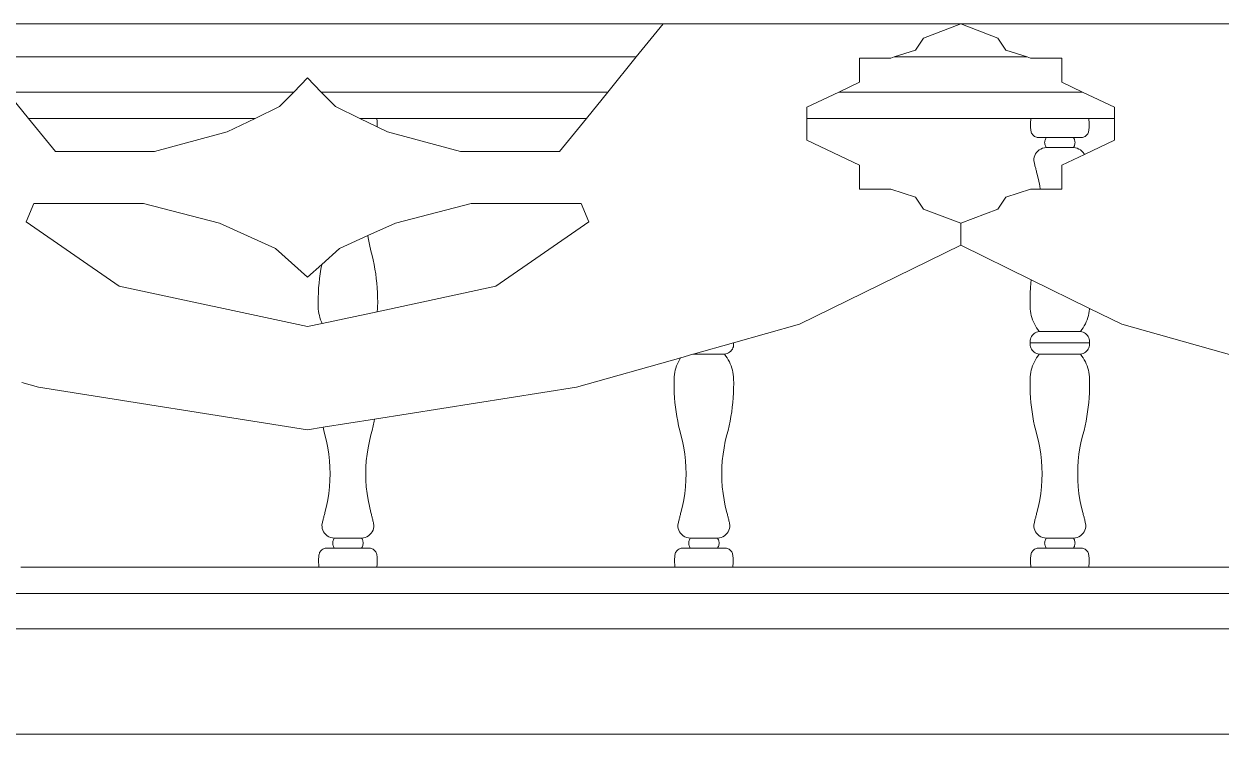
# Model space of a CAD drawing. Header units: inches. Extents: x 16.2 to 49.2, y 7.1 to 20.7.
# Drawn here: x 29.166 to 29.5549, y 17.89 to 18.1206 of the extents above; entities that cross this region are included whole.
import ezdxf

# ---------------------------------------------------------------- set-up
doc = ezdxf.new("R2010")
doc.units = ezdxf.units.IN
doc.header["$MEASUREMENT"] = 0
doc.layers.add('0inne_gulv', color=252, linetype='Continuous', lineweight=13)

# ---------------------------------------------------------------- blocks, each defined once
blk = doc.blocks.new('DEREK SMALL HOUSE fr')
for p, q in [((-4.57394, -0.07881), (-4.34284, -0.07881)), ((-4.57394, -0.07881), (-4.34284, -0.07881)), ((-4.35156, -0.08953), (-4.34284, -0.07881)), ((-4.34284, -0.07881), (-4.24617, -0.07881)), ((-4.25824, -0.08341), (-4.24617, -0.07881)), ((-4.24617, -0.07881), (-4.1495, -0.07881)), ((-4.23411, -0.08341), (-4.24617, -0.07881)), ((-4.2608, -0.08735), (-4.25824, -0.08341)), ((-4.23154, -0.08735), (-4.23411, -0.08341)), ((-4.26775, -0.08953), (-4.2608, -0.08735)), ((-4.2246, -0.08953), (-4.23154, -0.08735)), ((-4.56522, -0.08953), (-4.35156, -0.08953)), ((-4.36083, -0.10093), (-4.35156, -0.08953)), ((-4.27902, -0.08993), (-4.26882, -0.08987)), ((-4.27902, -0.09771), (-4.27902, -0.08993)), ((-4.26882, -0.08987), (-4.26775, -0.08953)), ((-4.26775, -0.08953), (-4.2246, -0.08953)), ((-4.22352, -0.08987), (-4.2246, -0.08953)), ((-4.21332, -0.08993), (-4.22352, -0.08987)), ((-4.21332, -0.09771), (-4.21332, -0.08993)), ((-4.46287, -0.10093), (-4.45839, -0.09632)), ((-4.45839, -0.09632), (-4.45391, -0.10093)), ((-4.55595, -0.10093), (-4.46287, -0.10093)), ((-4.549, -0.10948), (-4.55595, -0.10093)), ((-4.46744, -0.10564), (-4.46287, -0.10093)), ((-4.45391, -0.10093), (-4.36083, -0.10093)), ((-4.45391, -0.10093), (-4.44933, -0.10564)), ((-4.36778, -0.10948), (-4.36083, -0.10093)), ((-4.29615, -0.10586), (-4.28579, -0.10093)), ((-4.28579, -0.10093), (-4.27902, -0.09771)), ((-4.28579, -0.10093), (-4.20656, -0.10093)), ((-4.20656, -0.10093), (-4.21332, -0.09771)), ((-4.19619, -0.10586), (-4.20656, -0.10093)), ((-4.47542, -0.10948), (-4.46744, -0.10564)), ((-4.44933, -0.10564), (-4.44136, -0.10948)), ((-4.29615, -0.10948), (-4.29615, -0.10586)), ((-4.19619, -0.10948), (-4.19619, -0.10586)), ((-4.549, -0.10948), (-4.47542, -0.10948)), ((-4.54022, -0.12028), (-4.549, -0.10948)), ((-4.48444, -0.11383), (-4.47542, -0.10948)), ((-4.44136, -0.10948), (-4.43573, -0.1122)), ((-4.4359, -0.10948), (-4.44136, -0.10948)), ((-4.43585, -0.10983), (-4.4359, -0.10948)), ((-4.4359, -0.10948), (-4.36778, -0.10948)), ((-4.4358, -0.11018), (-4.43585, -0.10983)), ((-4.43576, -0.11054), (-4.4358, -0.11018)), ((-4.43574, -0.11089), (-4.43576, -0.11054)), ((-4.43572, -0.11125), (-4.43574, -0.11089)), ((-4.43573, -0.1122), (-4.43572, -0.11195)), ((-4.43573, -0.1122), (-4.43234, -0.11383)), ((-4.43571, -0.1116), (-4.43572, -0.11125)), ((-4.43572, -0.11195), (-4.43571, -0.1116)), ((-4.37656, -0.12028), (-4.36778, -0.10948)), ((-4.29615, -0.1165), (-4.29615, -0.10948)), ((-4.29615, -0.10948), (-4.22329, -0.10948)), ((-4.22348, -0.11125), (-4.22346, -0.11089)), ((-4.22348, -0.1116), (-4.22348, -0.11125)), ((-4.22348, -0.11195), (-4.22348, -0.1116)), ((-4.22346, -0.11231), (-4.22348, -0.11195)), ((-4.22346, -0.11089), (-4.22343, -0.11054)), ((-4.22343, -0.11266), (-4.22346, -0.11231)), ((-4.22343, -0.11054), (-4.2234, -0.11018)), ((-4.2234, -0.11302), (-4.22343, -0.11266)), ((-4.2234, -0.11018), (-4.22335, -0.10983)), ((-4.22335, -0.10983), (-4.22329, -0.10948)), ((-4.2046, -0.10948), (-4.22329, -0.10948)), ((-4.20454, -0.10983), (-4.2046, -0.10948)), ((-4.2046, -0.10948), (-4.19619, -0.10948)), ((-4.20449, -0.11018), (-4.20454, -0.10983)), ((-4.20445, -0.11054), (-4.20449, -0.11018)), ((-4.20449, -0.11302), (-4.20445, -0.11266)), ((-4.20443, -0.11089), (-4.20445, -0.11054)), ((-4.20445, -0.11266), (-4.20443, -0.11231)), ((-4.20441, -0.11125), (-4.20443, -0.11089)), ((-4.20443, -0.11231), (-4.20441, -0.11195)), ((-4.20441, -0.1116), (-4.20441, -0.11125)), ((-4.20441, -0.11195), (-4.20441, -0.1116)), ((-4.19619, -0.1165), (-4.19619, -0.10948)), ((-4.50807, -0.12028), (-4.48444, -0.11383)), ((-4.43234, -0.11383), (-4.40871, -0.12028)), ((-4.27902, -0.12464), (-4.29615, -0.1165)), ((-4.22335, -0.11337), (-4.2234, -0.11302)), ((-4.22329, -0.11372), (-4.22335, -0.11337)), ((-4.22323, -0.11399), (-4.22329, -0.11372)), ((-4.22312, -0.11426), (-4.22323, -0.11399)), ((-4.22299, -0.11451), (-4.22312, -0.11426)), ((-4.22282, -0.11475), (-4.22299, -0.11451)), ((-4.22262, -0.11497), (-4.22282, -0.11475)), ((-4.22239, -0.11516), (-4.22262, -0.11497)), ((-4.22214, -0.11533), (-4.22239, -0.11516)), ((-4.22187, -0.11547), (-4.22214, -0.11533)), ((-4.22158, -0.11559), (-4.22187, -0.11547)), ((-4.22128, -0.11567), (-4.22158, -0.11559)), ((-4.22097, -0.11572), (-4.22128, -0.11567)), ((-4.22066, -0.11573), (-4.22097, -0.11572)), ((-4.21837, -0.11573), (-4.22066, -0.11573)), ((-4.21882, -0.11677), (-4.21875, -0.1165)), ((-4.21875, -0.1165), (-4.21865, -0.11623)), ((-4.21865, -0.11623), (-4.21852, -0.11598)), ((-4.21852, -0.11598), (-4.21837, -0.11573)), ((-4.21837, -0.11573), (-4.20952, -0.11573)), ((-4.20937, -0.11598), (-4.20952, -0.11573)), ((-4.20952, -0.11573), (-4.20723, -0.11573)), ((-4.20924, -0.11623), (-4.20937, -0.11598)), ((-4.20914, -0.1165), (-4.20924, -0.11623)), ((-4.20907, -0.11677), (-4.20914, -0.1165)), ((-4.20723, -0.11573), (-4.20692, -0.11572)), ((-4.20692, -0.11572), (-4.20661, -0.11567)), ((-4.20661, -0.11567), (-4.20631, -0.11559)), ((-4.20631, -0.11559), (-4.20602, -0.11547)), ((-4.20602, -0.11547), (-4.20575, -0.11533)), ((-4.20597, -0.12115), (-4.19619, -0.1165)), ((-4.20575, -0.11533), (-4.2055, -0.11516)), ((-4.2055, -0.11516), (-4.20527, -0.11497)), ((-4.20527, -0.11497), (-4.20507, -0.11475)), ((-4.20507, -0.11475), (-4.2049, -0.11451)), ((-4.2049, -0.11451), (-4.20477, -0.11426)), ((-4.20477, -0.11426), (-4.20466, -0.11399)), ((-4.20466, -0.11399), (-4.2046, -0.11372)), ((-4.2046, -0.11372), (-4.20454, -0.11337)), ((-4.20454, -0.11337), (-4.20449, -0.11302)), ((-4.54022, -0.12028), (-4.50807, -0.12028)), ((-4.40871, -0.12028), (-4.37656, -0.12028)), ((-4.22184, -0.12099), (-4.22151, -0.12052)), ((-4.22151, -0.12052), (-4.22111, -0.1201)), ((-4.22111, -0.1201), (-4.22064, -0.11973)), ((-4.22064, -0.11973), (-4.22013, -0.11942)), ((-4.22013, -0.11942), (-4.21957, -0.11918)), ((-4.21957, -0.11918), (-4.21898, -0.11901)), ((-4.21898, -0.11901), (-4.21837, -0.11891)), ((-4.21888, -0.11732), (-4.21886, -0.11705)), ((-4.21886, -0.1176), (-4.21888, -0.11732)), ((-4.21886, -0.11705), (-4.21882, -0.11677)), ((-4.21882, -0.11788), (-4.21886, -0.1176)), ((-4.21875, -0.11815), (-4.21882, -0.11788)), ((-4.21865, -0.11841), (-4.21875, -0.11815)), ((-4.21852, -0.11867), (-4.21865, -0.11841)), ((-4.21837, -0.11891), (-4.21852, -0.11867)), ((-4.21837, -0.11891), (-4.20952, -0.11891)), ((-4.20952, -0.11891), (-4.20937, -0.11867)), ((-4.20891, -0.11901), (-4.20952, -0.11891)), ((-4.20937, -0.11867), (-4.20924, -0.11841)), ((-4.20924, -0.11841), (-4.20914, -0.11815)), ((-4.20914, -0.11815), (-4.20907, -0.11788)), ((-4.20903, -0.11705), (-4.20907, -0.11677)), ((-4.20907, -0.11788), (-4.20903, -0.1176)), ((-4.20901, -0.11732), (-4.20903, -0.11705)), ((-4.20903, -0.1176), (-4.20901, -0.11732)), ((-4.20832, -0.11918), (-4.20891, -0.11901)), ((-4.20776, -0.11942), (-4.20832, -0.11918)), ((-4.20725, -0.11973), (-4.20776, -0.11942)), ((-4.20678, -0.1201), (-4.20725, -0.11973)), ((-4.20638, -0.12052), (-4.20678, -0.1201)), ((-4.20605, -0.12099), (-4.20638, -0.12052)), ((-4.22237, -0.12313), (-4.22236, -0.12257)), ((-4.22229, -0.12368), (-4.22237, -0.12313)), ((-4.22236, -0.12257), (-4.22227, -0.12202)), ((-4.22222, -0.12398), (-4.22229, -0.12368)), ((-4.22227, -0.12202), (-4.22209, -0.12149)), ((-4.22215, -0.12427), (-4.22222, -0.12398)), ((-4.22209, -0.12457), (-4.22215, -0.12427)), ((-4.22209, -0.12149), (-4.22184, -0.12099)), ((-4.21332, -0.12464), (-4.20597, -0.12115)), ((-4.20597, -0.12115), (-4.20605, -0.12099)), ((-4.27902, -0.12464), (-4.27902, -0.13243)), ((-4.22202, -0.12486), (-4.22209, -0.12457)), ((-4.22194, -0.12516), (-4.22202, -0.12486)), ((-4.22187, -0.12546), (-4.22194, -0.12516)), ((-4.2218, -0.12575), (-4.22187, -0.12546)), ((-4.22172, -0.12605), (-4.2218, -0.12575)), ((-4.22165, -0.12634), (-4.22172, -0.12605)), ((-4.22157, -0.12664), (-4.22165, -0.12634)), ((-4.22149, -0.12693), (-4.22157, -0.12664)), ((-4.22142, -0.12723), (-4.22149, -0.12693)), ((-4.2209, -0.1293), (-4.22142, -0.12723)), ((-4.21332, -0.12464), (-4.21332, -0.13243)), ((-4.22048, -0.13139), (-4.2209, -0.1293)), ((-4.22032, -0.13247), (-4.22048, -0.13139)), ((-4.27902, -0.13243), (-4.26882, -0.13249)), ((-4.26882, -0.13249), (-4.2608, -0.13501)), ((-4.2608, -0.13501), (-4.25824, -0.13895)), ((-4.23154, -0.13501), (-4.23411, -0.13895)), ((-4.22352, -0.13249), (-4.23154, -0.13501)), ((-4.22032, -0.13247), (-4.22352, -0.13249)), ((-4.21332, -0.13243), (-4.22032, -0.13247)), ((-4.54731, -0.13712), (-4.5498, -0.14303)), ((-4.54731, -0.13712), (-4.51162, -0.13712)), ((-4.51162, -0.13712), (-4.48696, -0.14351)), ((-4.40516, -0.13712), (-4.42982, -0.14351)), ((-4.40516, -0.13712), (-4.36947, -0.13712)), ((-4.36947, -0.13712), (-4.36698, -0.14303)), ((-4.25824, -0.13895), (-4.24617, -0.14354)), ((-4.23411, -0.13895), (-4.24617, -0.14354)), ((-4.5498, -0.14303), (-4.5196, -0.164)), ((-4.48696, -0.14351), (-4.46877, -0.15169)), ((-4.42982, -0.14351), (-4.43883, -0.14756)), ((-4.36698, -0.14303), (-4.39718, -0.164)), ((-4.24617, -0.1507), (-4.24617, -0.14354)), ((-4.43883, -0.14756), (-4.44801, -0.15169)), ((-4.43871, -0.1483), (-4.43883, -0.14756)), ((-4.43829, -0.15039), (-4.43871, -0.1483)), ((-4.43778, -0.15246), (-4.43829, -0.15039)), ((-4.29851, -0.1763), (-4.24617, -0.1507)), ((-4.24617, -0.1507), (-4.22322, -0.16192)), ((-4.46877, -0.15169), (-4.45839, -0.16108)), ((-4.44801, -0.15169), (-4.45375, -0.15689)), ((-4.4374, -0.15395), (-4.43778, -0.15246)), ((-4.43705, -0.15545), (-4.4374, -0.15395)), ((-4.43674, -0.15696), (-4.43705, -0.15545)), ((-4.45376, -0.15696), (-4.45839, -0.16108)), ((-4.45428, -0.15998), (-4.45404, -0.15847)), ((-4.45404, -0.15847), (-4.45376, -0.15696)), ((-4.45376, -0.15696), (-4.45375, -0.15689)), ((-4.43647, -0.15847), (-4.43674, -0.15696)), ((-4.43623, -0.15998), (-4.43647, -0.15847)), ((-4.45477, -0.16455), (-4.45464, -0.16302)), ((-4.45464, -0.16302), (-4.45448, -0.1615)), ((-4.45448, -0.1615), (-4.45428, -0.15998)), ((-4.43603, -0.1615), (-4.43623, -0.15998)), ((-4.43586, -0.16302), (-4.43603, -0.1615)), ((-4.43573, -0.16455), (-4.43586, -0.16302)), ((-4.22346, -0.16455), (-4.22334, -0.16302)), ((-4.22334, -0.16302), (-4.22322, -0.16192)), ((-4.22322, -0.16192), (-4.20431, -0.17117)), ((-4.5196, -0.164), (-4.45839, -0.17711)), ((-4.45492, -0.16761), (-4.45486, -0.16608)), ((-4.45486, -0.16608), (-4.45477, -0.16455)), ((-4.39718, -0.164), (-4.43573, -0.17226)), ((-4.43564, -0.16608), (-4.43573, -0.16455)), ((-4.43559, -0.16761), (-4.43564, -0.16608)), ((-4.22361, -0.16761), (-4.22356, -0.16608)), ((-4.22356, -0.16608), (-4.22346, -0.16455)), ((-4.45493, -0.16914), (-4.45492, -0.16761)), ((-4.45491, -0.17067), (-4.45493, -0.16914)), ((-4.45488, -0.17138), (-4.45491, -0.17067)), ((-4.43563, -0.17138), (-4.43559, -0.17067)), ((-4.43557, -0.16914), (-4.43559, -0.16761)), ((-4.43559, -0.17067), (-4.43557, -0.16914)), ((-4.22363, -0.16914), (-4.22361, -0.16761)), ((-4.22361, -0.17067), (-4.22363, -0.16914)), ((-4.22357, -0.17138), (-4.22361, -0.17067)), ((-4.4548, -0.17209), (-4.45488, -0.17138)), ((-4.45469, -0.17279), (-4.4548, -0.17209)), ((-4.45453, -0.17349), (-4.45469, -0.17279)), ((-4.45434, -0.17418), (-4.45453, -0.17349)), ((-4.45411, -0.17486), (-4.45434, -0.17418)), ((-4.45384, -0.17553), (-4.45411, -0.17486)), ((-4.43573, -0.17226), (-4.45358, -0.17608)), ((-4.43573, -0.17226), (-4.4357, -0.17209)), ((-4.4357, -0.17209), (-4.43563, -0.17138)), ((-4.22349, -0.17209), (-4.22357, -0.17138)), ((-4.22338, -0.17279), (-4.22349, -0.17209)), ((-4.22322, -0.17349), (-4.22338, -0.17279)), ((-4.22303, -0.17418), (-4.22322, -0.17349)), ((-4.2228, -0.17486), (-4.22303, -0.17418)), ((-4.22253, -0.17553), (-4.2228, -0.17486)), ((-4.20536, -0.17553), (-4.20509, -0.17486)), ((-4.20509, -0.17486), (-4.20486, -0.17418)), ((-4.20486, -0.17418), (-4.20467, -0.17349)), ((-4.20467, -0.17349), (-4.20451, -0.17279)), ((-4.20451, -0.17279), (-4.2044, -0.17209)), ((-4.2044, -0.17209), (-4.20432, -0.17138)), ((-4.20432, -0.17138), (-4.20431, -0.17117)), ((-4.19383, -0.1763), (-4.20431, -0.17117)), ((-4.45358, -0.17608), (-4.45839, -0.17711)), ((-4.45358, -0.17608), (-4.45384, -0.17553)), ((-4.29851, -0.1763), (-4.31997, -0.18236)), ((-4.22223, -0.17618), (-4.22253, -0.17553)), ((-4.22189, -0.17683), (-4.22223, -0.17618)), ((-4.22151, -0.17745), (-4.22189, -0.17683)), ((-4.22154, -0.17892), (-4.22111, -0.17876)), ((-4.2211, -0.17806), (-4.22151, -0.17745)), ((-4.22111, -0.17876), (-4.22066, -0.17865)), ((-4.22066, -0.17865), (-4.2211, -0.17806)), ((-4.22066, -0.17865), (-4.20723, -0.17865)), ((-4.20723, -0.17865), (-4.20679, -0.17806)), ((-4.20678, -0.17876), (-4.20723, -0.17865)), ((-4.20679, -0.17806), (-4.20638, -0.17745)), ((-4.20635, -0.17892), (-4.20678, -0.17876)), ((-4.20638, -0.17745), (-4.206, -0.17683)), ((-4.206, -0.17683), (-4.20566, -0.17618)), ((-4.20566, -0.17618), (-4.20536, -0.17553)), ((-4.19383, -0.1763), (-4.12138, -0.19675)), ((-4.32, -0.18236), (-4.33304, -0.18608)), ((-4.32, -0.18236), (-4.31997, -0.18236)), ((-4.31993, -0.18278), (-4.31997, -0.18236)), ((-4.31995, -0.1832), (-4.31993, -0.18278)), ((-4.22361, -0.18195), (-4.22359, -0.18153)), ((-4.22358, -0.18236), (-4.22361, -0.18195)), ((-4.22361, -0.18278), (-4.22358, -0.18236)), ((-4.22359, -0.1832), (-4.22361, -0.18278)), ((-4.22359, -0.18153), (-4.22352, -0.18112)), ((-4.22358, -0.18236), (-4.20431, -0.18236)), ((-4.22352, -0.18112), (-4.22338, -0.18072)), ((-4.22338, -0.18072), (-4.22319, -0.18034)), ((-4.22319, -0.18034), (-4.22294, -0.17998)), ((-4.22294, -0.17998), (-4.22265, -0.17966)), ((-4.22265, -0.17966), (-4.22232, -0.17937)), ((-4.22232, -0.17937), (-4.22194, -0.17912)), ((-4.22194, -0.17912), (-4.22154, -0.17892)), ((-4.20594, -0.17912), (-4.20635, -0.17892)), ((-4.20557, -0.17937), (-4.20594, -0.17912)), ((-4.20524, -0.17966), (-4.20557, -0.17937)), ((-4.20494, -0.17998), (-4.20524, -0.17966)), ((-4.2047, -0.18034), (-4.20494, -0.17998)), ((-4.20451, -0.18072), (-4.2047, -0.18034)), ((-4.20437, -0.18112), (-4.20451, -0.18072)), ((-4.2043, -0.18153), (-4.20437, -0.18112)), ((-4.20431, -0.18236), (-4.20428, -0.18195)), ((-4.20428, -0.18278), (-4.20431, -0.18236)), ((-4.20428, -0.18195), (-4.2043, -0.18153)), ((-4.2043, -0.1832), (-4.20428, -0.18278)), ((-4.33315, -0.18608), (-4.33711, -0.18719)), ((-4.33304, -0.18608), (-4.33315, -0.18608)), ((-4.33304, -0.18608), (-4.32289, -0.18608)), ((-4.32289, -0.18608), (-4.32244, -0.18597)), ((-4.32244, -0.18667), (-4.32289, -0.18608)), ((-4.32244, -0.18597), (-4.322, -0.18581)), ((-4.32203, -0.18727), (-4.32244, -0.18667)), ((-4.322, -0.18581), (-4.3216, -0.18561)), ((-4.3216, -0.18561), (-4.32123, -0.18536)), ((-4.32123, -0.18536), (-4.32089, -0.18507)), ((-4.32089, -0.18507), (-4.3206, -0.18474)), ((-4.3206, -0.18474), (-4.32035, -0.18439)), ((-4.32035, -0.18439), (-4.32016, -0.18401)), ((-4.32016, -0.18401), (-4.32003, -0.18361)), ((-4.32003, -0.18361), (-4.31995, -0.1832)), ((-4.22352, -0.18361), (-4.22359, -0.1832)), ((-4.22338, -0.18401), (-4.22352, -0.18361)), ((-4.22319, -0.18439), (-4.22338, -0.18401)), ((-4.22294, -0.18474), (-4.22319, -0.18439)), ((-4.22265, -0.18507), (-4.22294, -0.18474)), ((-4.22232, -0.18536), (-4.22265, -0.18507)), ((-4.22194, -0.18561), (-4.22232, -0.18536)), ((-4.22154, -0.18581), (-4.22194, -0.18561)), ((-4.22111, -0.18597), (-4.22154, -0.18581)), ((-4.22151, -0.18727), (-4.2211, -0.18667)), ((-4.22066, -0.18608), (-4.22111, -0.18597)), ((-4.2211, -0.18667), (-4.22066, -0.18608)), ((-4.22066, -0.18608), (-4.20723, -0.18608)), ((-4.20723, -0.18608), (-4.20678, -0.18597)), ((-4.20679, -0.18667), (-4.20723, -0.18608)), ((-4.20638, -0.18727), (-4.20679, -0.18667)), ((-4.20678, -0.18597), (-4.20635, -0.18581)), ((-4.20635, -0.18581), (-4.20594, -0.18561)), ((-4.20594, -0.18561), (-4.20557, -0.18536)), ((-4.20557, -0.18536), (-4.20524, -0.18507)), ((-4.20524, -0.18507), (-4.20494, -0.18474)), ((-4.20494, -0.18474), (-4.2047, -0.18439)), ((-4.2047, -0.18439), (-4.20451, -0.18401)), ((-4.20451, -0.18401), (-4.20437, -0.18361)), ((-4.20437, -0.18361), (-4.2043, -0.1832)), ((-4.33711, -0.18719), (-4.37096, -0.19675)), ((-4.33888, -0.19124), (-4.33868, -0.19055)), ((-4.33868, -0.19055), (-4.33845, -0.18987)), ((-4.33845, -0.18987), (-4.33819, -0.1892)), ((-4.33819, -0.1892), (-4.33788, -0.18854)), ((-4.33788, -0.18854), (-4.33754, -0.1879)), ((-4.33754, -0.1879), (-4.33716, -0.18727)), ((-4.33716, -0.18727), (-4.33711, -0.18719)), ((-4.32166, -0.1879), (-4.32203, -0.18727)), ((-4.32132, -0.18854), (-4.32166, -0.1879)), ((-4.32101, -0.1892), (-4.32132, -0.18854)), ((-4.32074, -0.18987), (-4.32101, -0.1892)), ((-4.32051, -0.19055), (-4.32074, -0.18987)), ((-4.32032, -0.19124), (-4.32051, -0.19055)), ((-4.22322, -0.19124), (-4.22303, -0.19055)), ((-4.22303, -0.19055), (-4.2228, -0.18987)), ((-4.2228, -0.18987), (-4.22253, -0.1892)), ((-4.22253, -0.1892), (-4.22223, -0.18854)), ((-4.22223, -0.18854), (-4.22189, -0.1879)), ((-4.22189, -0.1879), (-4.22151, -0.18727)), ((-4.206, -0.1879), (-4.20638, -0.18727)), ((-4.20566, -0.18854), (-4.206, -0.1879)), ((-4.20536, -0.1892), (-4.20566, -0.18854)), ((-4.20509, -0.18987), (-4.20536, -0.1892)), ((-4.20486, -0.19055), (-4.20509, -0.18987)), ((-4.20467, -0.19124), (-4.20486, -0.19055)), ((-4.33928, -0.19559), (-4.33926, -0.19406)), ((-4.33926, -0.19406), (-4.33922, -0.19335)), ((-4.33922, -0.19335), (-4.33915, -0.19264)), ((-4.33915, -0.19264), (-4.33903, -0.19194)), ((-4.33903, -0.19194), (-4.33888, -0.19124)), ((-4.32017, -0.19194), (-4.32032, -0.19124)), ((-4.32005, -0.19264), (-4.32017, -0.19194)), ((-4.31997, -0.19335), (-4.32005, -0.19264)), ((-4.31994, -0.19406), (-4.31997, -0.19335)), ((-4.31992, -0.19559), (-4.31994, -0.19406)), ((-4.22363, -0.19559), (-4.22361, -0.19406)), ((-4.22361, -0.19406), (-4.22357, -0.19335)), ((-4.22357, -0.19335), (-4.22349, -0.19264)), ((-4.22349, -0.19264), (-4.22338, -0.19194)), ((-4.22338, -0.19194), (-4.22322, -0.19124)), ((-4.20451, -0.19194), (-4.20467, -0.19124)), ((-4.2044, -0.19264), (-4.20451, -0.19194)), ((-4.20432, -0.19335), (-4.2044, -0.19264)), ((-4.20428, -0.19406), (-4.20432, -0.19335)), ((-4.20426, -0.19559), (-4.20428, -0.19406)), ((-4.55123, -0.19522), (-4.54581, -0.19675)), ((-4.54581, -0.19675), (-4.45839, -0.2106)), ((-4.37096, -0.19675), (-4.43663, -0.20715)), ((-4.33926, -0.19712), (-4.33928, -0.19559)), ((-4.33921, -0.19865), (-4.33926, -0.19712)), ((-4.31999, -0.19865), (-4.31993, -0.19712)), ((-4.31993, -0.19712), (-4.31992, -0.19559)), ((-4.22361, -0.19712), (-4.22363, -0.19559)), ((-4.22356, -0.19865), (-4.22361, -0.19712)), ((-4.20433, -0.19865), (-4.20428, -0.19712)), ((-4.20428, -0.19712), (-4.20426, -0.19559)), ((-4.33912, -0.20018), (-4.33921, -0.19865)), ((-4.33899, -0.2017), (-4.33912, -0.20018)), ((-4.33882, -0.20323), (-4.33899, -0.2017)), ((-4.32037, -0.20323), (-4.32021, -0.2017)), ((-4.32021, -0.2017), (-4.32008, -0.20018)), ((-4.32008, -0.20018), (-4.31999, -0.19865)), ((-4.22346, -0.20018), (-4.22356, -0.19865)), ((-4.22334, -0.2017), (-4.22346, -0.20018)), ((-4.22317, -0.20323), (-4.22334, -0.2017)), ((-4.20472, -0.20323), (-4.20455, -0.2017)), ((-4.20455, -0.2017), (-4.20443, -0.20018)), ((-4.20443, -0.20018), (-4.20433, -0.19865)), ((-4.33862, -0.20475), (-4.33882, -0.20323)), ((-4.33839, -0.20626), (-4.33862, -0.20475)), ((-4.32081, -0.20626), (-4.32057, -0.20475)), ((-4.32057, -0.20475), (-4.32037, -0.20323)), ((-4.22297, -0.20475), (-4.22317, -0.20323)), ((-4.22273, -0.20626), (-4.22297, -0.20475)), ((-4.20516, -0.20626), (-4.20492, -0.20475)), ((-4.20492, -0.20475), (-4.20472, -0.20323)), ((-4.45333, -0.2098), (-4.45839, -0.2106)), ((-4.43663, -0.20715), (-4.45333, -0.2098)), ((-4.45311, -0.21078), (-4.45333, -0.2098)), ((-4.4374, -0.21078), (-4.43705, -0.20928)), ((-4.43705, -0.20928), (-4.43674, -0.20777)), ((-4.43674, -0.20777), (-4.43663, -0.20715)), ((-4.33811, -0.20777), (-4.33839, -0.20626)), ((-4.3378, -0.20928), (-4.33811, -0.20777)), ((-4.33745, -0.21078), (-4.3378, -0.20928)), ((-4.32174, -0.21078), (-4.3214, -0.20928)), ((-4.3214, -0.20928), (-4.32109, -0.20777)), ((-4.32109, -0.20777), (-4.32081, -0.20626)), ((-4.22246, -0.20777), (-4.22273, -0.20626)), ((-4.22215, -0.20928), (-4.22246, -0.20777)), ((-4.2218, -0.21078), (-4.22215, -0.20928)), ((-4.20609, -0.21078), (-4.20574, -0.20928)), ((-4.20574, -0.20928), (-4.20543, -0.20777)), ((-4.20543, -0.20777), (-4.20516, -0.20626)), ((-4.45272, -0.21227), (-4.45311, -0.21078)), ((-4.45221, -0.21434), (-4.45272, -0.21227)), ((-4.43829, -0.21434), (-4.43778, -0.21227)), ((-4.43778, -0.21227), (-4.4374, -0.21078)), ((-4.33707, -0.21227), (-4.33745, -0.21078)), ((-4.33656, -0.21434), (-4.33707, -0.21227)), ((-4.32264, -0.21434), (-4.32213, -0.21227)), ((-4.32213, -0.21227), (-4.32174, -0.21078)), ((-4.22142, -0.21227), (-4.2218, -0.21078)), ((-4.2209, -0.21434), (-4.22142, -0.21227)), ((-4.20699, -0.21434), (-4.20647, -0.21227)), ((-4.20647, -0.21227), (-4.20609, -0.21078)), ((-4.45179, -0.21643), (-4.45221, -0.21434)), ((-4.45147, -0.21853), (-4.45179, -0.21643)), ((-4.43904, -0.21853), (-4.43871, -0.21643)), ((-4.43871, -0.21643), (-4.43829, -0.21434)), ((-4.33614, -0.21643), (-4.33656, -0.21434)), ((-4.33581, -0.21853), (-4.33614, -0.21643)), ((-4.32338, -0.21853), (-4.32306, -0.21643)), ((-4.32306, -0.21643), (-4.32264, -0.21434)), ((-4.22048, -0.21643), (-4.2209, -0.21434)), ((-4.22016, -0.21853), (-4.22048, -0.21643)), ((-4.20773, -0.21853), (-4.2074, -0.21643)), ((-4.2074, -0.21643), (-4.20699, -0.21434)), ((-4.45123, -0.22064), (-4.45147, -0.21853)), ((-4.45109, -0.22276), (-4.45123, -0.22064)), ((-4.43941, -0.22276), (-4.43927, -0.22064)), ((-4.43927, -0.22064), (-4.43904, -0.21853)), ((-4.33558, -0.22064), (-4.33581, -0.21853)), ((-4.33544, -0.22276), (-4.33558, -0.22064)), ((-4.32376, -0.22276), (-4.32362, -0.22064)), ((-4.32362, -0.22064), (-4.32338, -0.21853)), ((-4.21992, -0.22064), (-4.22016, -0.21853)), ((-4.21978, -0.22276), (-4.21992, -0.22064)), ((-4.20811, -0.22276), (-4.20797, -0.22064)), ((-4.20797, -0.22064), (-4.20773, -0.21853)), ((-4.45104, -0.22488), (-4.45109, -0.22276)), ((-4.45109, -0.22701), (-4.45104, -0.22488)), ((-4.43946, -0.22488), (-4.43941, -0.22276)), ((-4.43941, -0.22701), (-4.43946, -0.22488)), ((-4.33539, -0.22488), (-4.33544, -0.22276)), ((-4.33544, -0.22701), (-4.33539, -0.22488)), ((-4.32381, -0.22488), (-4.32376, -0.22276)), ((-4.32376, -0.22701), (-4.32381, -0.22488)), ((-4.21974, -0.22488), (-4.21978, -0.22276)), ((-4.21978, -0.22701), (-4.21974, -0.22488)), ((-4.20815, -0.22488), (-4.20811, -0.22276)), ((-4.20811, -0.22701), (-4.20815, -0.22488)), ((-4.45147, -0.23124), (-4.45123, -0.22913)), ((-4.45123, -0.22913), (-4.45109, -0.22701)), ((-4.43927, -0.22913), (-4.43941, -0.22701)), ((-4.43904, -0.23124), (-4.43927, -0.22913)), ((-4.33581, -0.23124), (-4.33558, -0.22913)), ((-4.33558, -0.22913), (-4.33544, -0.22701)), ((-4.32362, -0.22913), (-4.32376, -0.22701)), ((-4.32338, -0.23124), (-4.32362, -0.22913)), ((-4.22016, -0.23124), (-4.21992, -0.22913)), ((-4.21992, -0.22913), (-4.21978, -0.22701)), ((-4.20797, -0.22913), (-4.20811, -0.22701)), ((-4.20773, -0.23124), (-4.20797, -0.22913)), ((-4.45221, -0.23543), (-4.45179, -0.23334)), ((-4.45179, -0.23334), (-4.45147, -0.23124)), ((-4.43871, -0.23334), (-4.43904, -0.23124)), ((-4.43829, -0.23543), (-4.43871, -0.23334)), ((-4.33656, -0.23543), (-4.33614, -0.23334)), ((-4.33614, -0.23334), (-4.33581, -0.23124)), ((-4.32306, -0.23334), (-4.32338, -0.23124)), ((-4.32264, -0.23543), (-4.32306, -0.23334)), ((-4.2209, -0.23543), (-4.22048, -0.23334)), ((-4.22048, -0.23334), (-4.22016, -0.23124)), ((-4.2074, -0.23334), (-4.20773, -0.23124)), ((-4.20699, -0.23543), (-4.2074, -0.23334)), ((-4.45272, -0.2375), (-4.45221, -0.23543)), ((-4.43778, -0.2375), (-4.43829, -0.23543)), ((-4.33707, -0.2375), (-4.33656, -0.23543)), ((-4.32213, -0.2375), (-4.32264, -0.23543)), ((-4.22142, -0.2375), (-4.2209, -0.23543)), ((-4.20647, -0.2375), (-4.20699, -0.23543)), ((-4.45368, -0.2416), (-4.4536, -0.24105)), ((-4.4536, -0.24105), (-4.45353, -0.24075)), ((-4.45353, -0.24075), (-4.45346, -0.24046)), ((-4.45346, -0.24046), (-4.45339, -0.24016)), ((-4.45339, -0.24016), (-4.45332, -0.23986)), ((-4.45332, -0.23986), (-4.45325, -0.23957)), ((-4.45325, -0.23957), (-4.45318, -0.23927)), ((-4.45318, -0.23927), (-4.45311, -0.23898)), ((-4.45311, -0.23898), (-4.45303, -0.23868)), ((-4.45303, -0.23868), (-4.45296, -0.23839)), ((-4.45296, -0.23839), (-4.45288, -0.23809)), ((-4.45288, -0.23809), (-4.4528, -0.2378)), ((-4.4528, -0.2378), (-4.45272, -0.2375)), ((-4.4377, -0.2378), (-4.43778, -0.2375)), ((-4.43763, -0.23809), (-4.4377, -0.2378)), ((-4.43755, -0.23839), (-4.43763, -0.23809)), ((-4.43747, -0.23868), (-4.43755, -0.23839)), ((-4.4374, -0.23898), (-4.43747, -0.23868)), ((-4.43732, -0.23927), (-4.4374, -0.23898)), ((-4.43725, -0.23957), (-4.43732, -0.23927)), ((-4.43718, -0.23986), (-4.43725, -0.23957)), ((-4.43711, -0.24016), (-4.43718, -0.23986)), ((-4.43704, -0.24046), (-4.43711, -0.24016)), ((-4.43697, -0.24075), (-4.43704, -0.24046)), ((-4.43691, -0.24105), (-4.43697, -0.24075)), ((-4.43683, -0.2416), (-4.43691, -0.24105)), ((-4.33802, -0.2416), (-4.33794, -0.24105)), ((-4.33794, -0.24105), (-4.33788, -0.24075)), ((-4.33788, -0.24075), (-4.33781, -0.24046)), ((-4.33781, -0.24046), (-4.33774, -0.24016)), ((-4.33774, -0.24016), (-4.33767, -0.23986)), ((-4.33767, -0.23986), (-4.3376, -0.23957)), ((-4.3376, -0.23957), (-4.33753, -0.23927)), ((-4.33753, -0.23927), (-4.33745, -0.23898)), ((-4.33745, -0.23898), (-4.33738, -0.23868)), ((-4.33738, -0.23868), (-4.3373, -0.23839)), ((-4.3373, -0.23839), (-4.33723, -0.23809)), ((-4.33723, -0.23809), (-4.33715, -0.2378)), ((-4.33715, -0.2378), (-4.33707, -0.2375)), ((-4.32205, -0.2378), (-4.32213, -0.2375)), ((-4.32197, -0.23809), (-4.32205, -0.2378)), ((-4.32189, -0.23839), (-4.32197, -0.23809)), ((-4.32182, -0.23868), (-4.32189, -0.23839)), ((-4.32174, -0.23898), (-4.32182, -0.23868)), ((-4.32167, -0.23927), (-4.32174, -0.23898)), ((-4.3216, -0.23957), (-4.32167, -0.23927)), ((-4.32153, -0.23986), (-4.3216, -0.23957)), ((-4.32146, -0.24016), (-4.32153, -0.23986)), ((-4.32139, -0.24046), (-4.32146, -0.24016)), ((-4.32132, -0.24075), (-4.32139, -0.24046)), ((-4.32125, -0.24105), (-4.32132, -0.24075)), ((-4.32117, -0.2416), (-4.32125, -0.24105)), ((-4.22237, -0.2416), (-4.22229, -0.24105)), ((-4.22229, -0.24105), (-4.22222, -0.24075)), ((-4.22222, -0.24075), (-4.22215, -0.24046)), ((-4.22215, -0.24046), (-4.22209, -0.24016)), ((-4.22209, -0.24016), (-4.22202, -0.23986)), ((-4.22202, -0.23986), (-4.22194, -0.23957)), ((-4.22194, -0.23957), (-4.22187, -0.23927)), ((-4.22187, -0.23927), (-4.2218, -0.23898)), ((-4.2218, -0.23898), (-4.22172, -0.23868)), ((-4.22172, -0.23868), (-4.22165, -0.23839)), ((-4.22165, -0.23839), (-4.22157, -0.23809)), ((-4.22157, -0.23809), (-4.22149, -0.2378)), ((-4.22149, -0.2378), (-4.22142, -0.2375)), ((-4.2064, -0.2378), (-4.20647, -0.2375)), ((-4.20632, -0.23809), (-4.2064, -0.2378)), ((-4.20624, -0.23839), (-4.20632, -0.23809)), ((-4.20617, -0.23868), (-4.20624, -0.23839)), ((-4.20609, -0.23898), (-4.20617, -0.23868)), ((-4.20602, -0.23927), (-4.20609, -0.23898)), ((-4.20595, -0.23957), (-4.20602, -0.23927)), ((-4.20587, -0.23986), (-4.20595, -0.23957)), ((-4.2058, -0.24016), (-4.20587, -0.23986)), ((-4.20573, -0.24046), (-4.2058, -0.24016)), ((-4.20567, -0.24075), (-4.20573, -0.24046)), ((-4.2056, -0.24105), (-4.20567, -0.24075)), ((-4.20552, -0.2416), (-4.2056, -0.24105)), ((-4.45367, -0.24215), (-4.45368, -0.2416)), ((-4.45358, -0.2427), (-4.45367, -0.24215)), ((-4.4534, -0.24324), (-4.45358, -0.2427)), ((-4.45315, -0.24374), (-4.4534, -0.24324)), ((-4.45281, -0.24421), (-4.45315, -0.24374)), ((-4.45241, -0.24463), (-4.45281, -0.24421)), ((-4.45195, -0.245), (-4.45241, -0.24463)), ((-4.45144, -0.24531), (-4.45195, -0.245)), ((-4.43907, -0.24531), (-4.43855, -0.245)), ((-4.43855, -0.245), (-4.43809, -0.24463)), ((-4.43809, -0.24463), (-4.43769, -0.24421)), ((-4.43769, -0.24421), (-4.43736, -0.24374)), ((-4.43736, -0.24374), (-4.4371, -0.24324)), ((-4.4371, -0.24324), (-4.43693, -0.2427)), ((-4.43693, -0.2427), (-4.43683, -0.24215)), ((-4.43683, -0.24215), (-4.43683, -0.2416)), ((-4.33802, -0.24215), (-4.33802, -0.2416)), ((-4.33792, -0.2427), (-4.33802, -0.24215)), ((-4.33775, -0.24324), (-4.33792, -0.2427)), ((-4.33749, -0.24374), (-4.33775, -0.24324)), ((-4.33716, -0.24421), (-4.33749, -0.24374)), ((-4.33676, -0.24463), (-4.33716, -0.24421)), ((-4.3363, -0.245), (-4.33676, -0.24463)), ((-4.33578, -0.24531), (-4.3363, -0.245)), ((-4.32341, -0.24531), (-4.3229, -0.245)), ((-4.3229, -0.245), (-4.32244, -0.24463)), ((-4.32244, -0.24463), (-4.32204, -0.24421)), ((-4.32204, -0.24421), (-4.3217, -0.24374)), ((-4.3217, -0.24374), (-4.32145, -0.24324)), ((-4.32145, -0.24324), (-4.32127, -0.2427)), ((-4.32127, -0.2427), (-4.32118, -0.24215)), ((-4.32118, -0.24215), (-4.32117, -0.2416)), ((-4.22236, -0.24215), (-4.22237, -0.2416)), ((-4.22227, -0.2427), (-4.22236, -0.24215)), ((-4.22209, -0.24324), (-4.22227, -0.2427)), ((-4.22184, -0.24374), (-4.22209, -0.24324)), ((-4.22151, -0.24421), (-4.22184, -0.24374)), ((-4.22111, -0.24463), (-4.22151, -0.24421)), ((-4.22064, -0.245), (-4.22111, -0.24463)), ((-4.22013, -0.24531), (-4.22064, -0.245)), ((-4.20776, -0.24531), (-4.20725, -0.245)), ((-4.20725, -0.245), (-4.20678, -0.24463)), ((-4.20678, -0.24463), (-4.20638, -0.24421)), ((-4.20638, -0.24421), (-4.20605, -0.24374)), ((-4.20605, -0.24374), (-4.20579, -0.24324)), ((-4.20579, -0.24324), (-4.20562, -0.2427)), ((-4.20562, -0.2427), (-4.20553, -0.24215)), ((-4.20553, -0.24215), (-4.20552, -0.2416)), ((-4.45088, -0.24555), (-4.45144, -0.24531)), ((-4.45029, -0.24572), (-4.45088, -0.24555)), ((-4.44968, -0.24581), (-4.45029, -0.24572)), ((-4.45019, -0.2474), (-4.45017, -0.24713)), ((-4.45017, -0.24768), (-4.45019, -0.2474)), ((-4.45017, -0.24713), (-4.45013, -0.24685)), ((-4.45013, -0.24796), (-4.45017, -0.24768)), ((-4.45013, -0.24685), (-4.45006, -0.24658)), ((-4.45006, -0.24823), (-4.45013, -0.24796)), ((-4.45006, -0.24658), (-4.44996, -0.24631)), ((-4.44996, -0.24849), (-4.45006, -0.24823)), ((-4.44996, -0.24631), (-4.44983, -0.24606)), ((-4.44983, -0.24875), (-4.44996, -0.24849)), ((-4.44983, -0.24606), (-4.44968, -0.24581)), ((-4.44968, -0.24899), (-4.44983, -0.24875)), ((-4.44968, -0.24581), (-4.44083, -0.24581)), ((-4.44083, -0.24581), (-4.44022, -0.24572)), ((-4.44067, -0.24606), (-4.44083, -0.24581)), ((-4.44083, -0.24899), (-4.44067, -0.24875)), ((-4.44055, -0.24631), (-4.44067, -0.24606)), ((-4.44067, -0.24875), (-4.44055, -0.24849)), ((-4.44045, -0.24658), (-4.44055, -0.24631)), ((-4.44055, -0.24849), (-4.44045, -0.24823)), ((-4.44038, -0.24685), (-4.44045, -0.24658)), ((-4.44045, -0.24823), (-4.44038, -0.24796)), ((-4.44033, -0.24713), (-4.44038, -0.24685)), ((-4.44038, -0.24796), (-4.44033, -0.24768)), ((-4.44032, -0.2474), (-4.44033, -0.24713)), ((-4.44033, -0.24768), (-4.44032, -0.2474)), ((-4.44022, -0.24572), (-4.43963, -0.24555)), ((-4.43963, -0.24555), (-4.43907, -0.24531)), ((-4.33522, -0.24555), (-4.33578, -0.24531)), ((-4.33463, -0.24572), (-4.33522, -0.24555)), ((-4.33403, -0.24581), (-4.33463, -0.24572)), ((-4.33453, -0.2474), (-4.33452, -0.24713)), ((-4.33452, -0.24768), (-4.33453, -0.2474)), ((-4.33452, -0.24713), (-4.33447, -0.24685)), ((-4.33447, -0.24796), (-4.33452, -0.24768)), ((-4.33447, -0.24685), (-4.3344, -0.24658)), ((-4.3344, -0.24823), (-4.33447, -0.24796)), ((-4.3344, -0.24658), (-4.3343, -0.24631)), ((-4.3343, -0.24849), (-4.3344, -0.24823)), ((-4.3343, -0.24631), (-4.33418, -0.24606)), ((-4.33418, -0.24875), (-4.3343, -0.24849)), ((-4.33418, -0.24606), (-4.33403, -0.24581)), ((-4.33403, -0.24899), (-4.33418, -0.24875)), ((-4.33403, -0.24581), (-4.32517, -0.24581)), ((-4.32517, -0.24581), (-4.32456, -0.24572)), ((-4.32502, -0.24606), (-4.32517, -0.24581)), ((-4.32517, -0.24899), (-4.32502, -0.24875)), ((-4.32489, -0.24631), (-4.32502, -0.24606)), ((-4.32502, -0.24875), (-4.32489, -0.24849)), ((-4.32479, -0.24658), (-4.32489, -0.24631)), ((-4.32489, -0.24849), (-4.32479, -0.24823)), ((-4.32472, -0.24685), (-4.32479, -0.24658)), ((-4.32479, -0.24823), (-4.32472, -0.24796)), ((-4.32468, -0.24713), (-4.32472, -0.24685)), ((-4.32472, -0.24796), (-4.32468, -0.24768)), ((-4.32467, -0.2474), (-4.32468, -0.24713)), ((-4.32468, -0.24768), (-4.32467, -0.2474)), ((-4.32456, -0.24572), (-4.32397, -0.24555)), ((-4.32397, -0.24555), (-4.32341, -0.24531)), ((-4.21957, -0.24555), (-4.22013, -0.24531)), ((-4.21898, -0.24572), (-4.21957, -0.24555)), ((-4.21837, -0.24581), (-4.21898, -0.24572)), ((-4.21888, -0.2474), (-4.21886, -0.24713)), ((-4.21886, -0.24768), (-4.21888, -0.2474)), ((-4.21886, -0.24713), (-4.21882, -0.24685)), ((-4.21882, -0.24796), (-4.21886, -0.24768)), ((-4.21882, -0.24685), (-4.21875, -0.24658)), ((-4.21875, -0.24823), (-4.21882, -0.24796)), ((-4.21875, -0.24658), (-4.21865, -0.24631)), ((-4.21865, -0.24849), (-4.21875, -0.24823)), ((-4.21865, -0.24631), (-4.21852, -0.24606)), ((-4.21852, -0.24875), (-4.21865, -0.24849)), ((-4.21852, -0.24606), (-4.21837, -0.24581)), ((-4.21837, -0.24899), (-4.21852, -0.24875)), ((-4.21837, -0.24581), (-4.20952, -0.24581)), ((-4.20952, -0.24581), (-4.20891, -0.24572)), ((-4.20937, -0.24606), (-4.20952, -0.24581)), ((-4.20952, -0.24899), (-4.20937, -0.24875)), ((-4.20924, -0.24631), (-4.20937, -0.24606)), ((-4.20937, -0.24875), (-4.20924, -0.24849)), ((-4.20914, -0.24658), (-4.20924, -0.24631)), ((-4.20924, -0.24849), (-4.20914, -0.24823)), ((-4.20907, -0.24685), (-4.20914, -0.24658)), ((-4.20914, -0.24823), (-4.20907, -0.24796)), ((-4.20903, -0.24713), (-4.20907, -0.24685)), ((-4.20907, -0.24796), (-4.20903, -0.24768)), ((-4.20901, -0.2474), (-4.20903, -0.24713)), ((-4.20903, -0.24768), (-4.20901, -0.2474)), ((-4.20891, -0.24572), (-4.20832, -0.24555)), ((-4.20832, -0.24555), (-4.20776, -0.24531)), ((-4.45479, -0.25313), (-4.45478, -0.25277)), ((-4.45478, -0.25277), (-4.45477, -0.25242)), ((-4.45477, -0.25242), (-4.45474, -0.25206)), ((-4.45474, -0.25206), (-4.45471, -0.25171)), ((-4.45471, -0.25171), (-4.45466, -0.25136)), ((-4.45466, -0.25136), (-4.4546, -0.25101)), ((-4.4546, -0.25101), (-4.45453, -0.25073)), ((-4.45453, -0.25073), (-4.45443, -0.25047)), ((-4.45443, -0.25047), (-4.45429, -0.25021)), ((-4.45429, -0.25021), (-4.45412, -0.24998)), ((-4.45412, -0.24998), (-4.45392, -0.24976)), ((-4.45392, -0.24976), (-4.4537, -0.24957)), ((-4.4537, -0.24957), (-4.45345, -0.2494)), ((-4.45345, -0.2494), (-4.45318, -0.24925)), ((-4.45318, -0.24925), (-4.45289, -0.24914)), ((-4.45289, -0.24914), (-4.45259, -0.24906)), ((-4.45259, -0.24906), (-4.45228, -0.24901)), ((-4.45228, -0.24901), (-4.45197, -0.24899)), ((-4.44968, -0.24899), (-4.45197, -0.24899)), ((-4.44083, -0.24899), (-4.44968, -0.24899)), ((-4.44083, -0.24899), (-4.43854, -0.24899)), ((-4.43823, -0.24901), (-4.43854, -0.24899)), ((-4.43792, -0.24906), (-4.43823, -0.24901)), ((-4.43762, -0.24914), (-4.43792, -0.24906)), ((-4.43733, -0.24925), (-4.43762, -0.24914)), ((-4.43706, -0.2494), (-4.43733, -0.24925)), ((-4.43681, -0.24957), (-4.43706, -0.2494)), ((-4.43658, -0.24976), (-4.43681, -0.24957)), ((-4.43638, -0.24998), (-4.43658, -0.24976)), ((-4.43621, -0.25021), (-4.43638, -0.24998)), ((-4.43607, -0.25047), (-4.43621, -0.25021)), ((-4.43597, -0.25073), (-4.43607, -0.25047)), ((-4.4359, -0.25101), (-4.43597, -0.25073)), ((-4.43585, -0.25136), (-4.4359, -0.25101)), ((-4.4358, -0.25171), (-4.43585, -0.25136)), ((-4.43576, -0.25206), (-4.4358, -0.25171)), ((-4.43574, -0.25242), (-4.43576, -0.25206)), ((-4.43572, -0.25277), (-4.43574, -0.25242)), ((-4.43571, -0.25313), (-4.43572, -0.25277)), ((-4.33914, -0.25313), (-4.33913, -0.25277)), ((-4.33913, -0.25277), (-4.33911, -0.25242)), ((-4.33911, -0.25242), (-4.33909, -0.25206)), ((-4.33909, -0.25206), (-4.33905, -0.25171)), ((-4.33905, -0.25171), (-4.33901, -0.25136)), ((-4.33901, -0.25136), (-4.33895, -0.25101)), ((-4.33895, -0.25101), (-4.33888, -0.25073)), ((-4.33888, -0.25073), (-4.33878, -0.25047)), ((-4.33878, -0.25047), (-4.33864, -0.25021)), ((-4.33864, -0.25021), (-4.33847, -0.24998)), ((-4.33847, -0.24998), (-4.33827, -0.24976)), ((-4.33827, -0.24976), (-4.33804, -0.24957)), ((-4.33804, -0.24957), (-4.33779, -0.2494)), ((-4.33779, -0.2494), (-4.33752, -0.24925)), ((-4.33752, -0.24925), (-4.33723, -0.24914)), ((-4.33723, -0.24914), (-4.33693, -0.24906)), ((-4.33693, -0.24906), (-4.33662, -0.24901)), ((-4.33662, -0.24901), (-4.33631, -0.24899)), ((-4.33403, -0.24899), (-4.33631, -0.24899)), ((-4.32517, -0.24899), (-4.33403, -0.24899)), ((-4.32517, -0.24899), (-4.32289, -0.24899)), ((-4.32257, -0.24901), (-4.32289, -0.24899)), ((-4.32226, -0.24906), (-4.32257, -0.24901)), ((-4.32196, -0.24914), (-4.32226, -0.24906)), ((-4.32167, -0.24925), (-4.32196, -0.24914)), ((-4.3214, -0.2494), (-4.32167, -0.24925)), ((-4.32115, -0.24957), (-4.3214, -0.2494)), ((-4.32093, -0.24976), (-4.32115, -0.24957)), ((-4.32073, -0.24998), (-4.32093, -0.24976)), ((-4.32056, -0.25021), (-4.32073, -0.24998)), ((-4.32042, -0.25047), (-4.32056, -0.25021)), ((-4.32032, -0.25073), (-4.32042, -0.25047)), ((-4.32025, -0.25101), (-4.32032, -0.25073)), ((-4.32019, -0.25136), (-4.32025, -0.25101)), ((-4.32014, -0.25171), (-4.32019, -0.25136)), ((-4.32011, -0.25206), (-4.32014, -0.25171)), ((-4.32008, -0.25242), (-4.32011, -0.25206)), ((-4.32007, -0.25277), (-4.32008, -0.25242)), ((-4.32006, -0.25313), (-4.32007, -0.25277)), ((-4.22348, -0.25277), (-4.22346, -0.25242)), ((-4.22348, -0.25313), (-4.22348, -0.25277)), ((-4.22346, -0.25242), (-4.22343, -0.25206)), ((-4.22343, -0.25206), (-4.2234, -0.25171)), ((-4.2234, -0.25171), (-4.22335, -0.25136)), ((-4.22335, -0.25136), (-4.22329, -0.25101)), ((-4.22329, -0.25101), (-4.22323, -0.25073)), ((-4.22323, -0.25073), (-4.22312, -0.25047)), ((-4.22312, -0.25047), (-4.22299, -0.25021)), ((-4.22299, -0.25021), (-4.22282, -0.24998)), ((-4.22282, -0.24998), (-4.22262, -0.24976)), ((-4.22262, -0.24976), (-4.22239, -0.24957)), ((-4.22239, -0.24957), (-4.22214, -0.2494)), ((-4.22214, -0.2494), (-4.22187, -0.24925)), ((-4.22187, -0.24925), (-4.22158, -0.24914)), ((-4.22158, -0.24914), (-4.22128, -0.24906)), ((-4.22128, -0.24906), (-4.22097, -0.24901)), ((-4.22097, -0.24901), (-4.22066, -0.24899)), ((-4.21837, -0.24899), (-4.22066, -0.24899)), ((-4.20952, -0.24899), (-4.21837, -0.24899)), ((-4.20952, -0.24899), (-4.20723, -0.24899)), ((-4.20692, -0.24901), (-4.20723, -0.24899)), ((-4.20661, -0.24906), (-4.20692, -0.24901)), ((-4.20631, -0.24914), (-4.20661, -0.24906)), ((-4.20602, -0.24925), (-4.20631, -0.24914)), ((-4.20575, -0.2494), (-4.20602, -0.24925)), ((-4.2055, -0.24957), (-4.20575, -0.2494)), ((-4.20527, -0.24976), (-4.2055, -0.24957)), ((-4.20507, -0.24998), (-4.20527, -0.24976)), ((-4.2049, -0.25021), (-4.20507, -0.24998)), ((-4.20477, -0.25047), (-4.2049, -0.25021)), ((-4.20466, -0.25073), (-4.20477, -0.25047)), ((-4.2046, -0.25101), (-4.20466, -0.25073)), ((-4.20454, -0.25136), (-4.2046, -0.25101)), ((-4.20449, -0.25171), (-4.20454, -0.25136)), ((-4.20445, -0.25206), (-4.20449, -0.25171)), ((-4.20443, -0.25242), (-4.20445, -0.25206)), ((-4.20441, -0.25277), (-4.20443, -0.25242)), ((-4.20441, -0.25313), (-4.20441, -0.25277)), ((-4.55156, -0.25525), (-4.4546, -0.25525)), ((-4.45478, -0.25348), (-4.45479, -0.25313)), ((-4.45477, -0.25384), (-4.45478, -0.25348)), ((-4.45474, -0.25419), (-4.45477, -0.25384)), ((-4.45471, -0.25454), (-4.45474, -0.25419)), ((-4.45466, -0.2549), (-4.45471, -0.25454)), ((-4.4546, -0.25525), (-4.45466, -0.2549)), ((-4.4546, -0.25525), (-4.4359, -0.25525)), ((-4.43722, -0.25525), (-4.45328, -0.25525)), ((-4.4359, -0.25525), (-4.43585, -0.2549)), ((-4.4359, -0.25525), (-4.33895, -0.25525)), ((-4.43585, -0.2549), (-4.4358, -0.25454)), ((-4.4358, -0.25454), (-4.43576, -0.25419)), ((-4.43576, -0.25419), (-4.43574, -0.25384)), ((-4.43574, -0.25384), (-4.43572, -0.25348)), ((-4.43572, -0.25348), (-4.43571, -0.25313)), ((-4.33913, -0.25348), (-4.33914, -0.25313)), ((-4.33911, -0.25384), (-4.33913, -0.25348)), ((-4.33909, -0.25419), (-4.33911, -0.25384)), ((-4.33905, -0.25454), (-4.33909, -0.25419)), ((-4.33901, -0.2549), (-4.33905, -0.25454)), ((-4.33895, -0.25525), (-4.33901, -0.2549)), ((-4.33895, -0.25525), (-4.32025, -0.25525)), ((-4.32157, -0.25525), (-4.33763, -0.25525)), ((-4.32025, -0.25525), (-4.32019, -0.2549)), ((-4.32025, -0.25525), (-4.22329, -0.25525)), ((-4.32019, -0.2549), (-4.32014, -0.25454)), ((-4.32014, -0.25454), (-4.32011, -0.25419)), ((-4.32011, -0.25419), (-4.32008, -0.25384)), ((-4.32008, -0.25384), (-4.32007, -0.25348)), ((-4.32007, -0.25348), (-4.32006, -0.25313)), ((-4.22348, -0.25348), (-4.22348, -0.25313)), ((-4.22346, -0.25384), (-4.22348, -0.25348)), ((-4.22343, -0.25419), (-4.22346, -0.25384)), ((-4.2234, -0.25454), (-4.22343, -0.25419)), ((-4.22335, -0.2549), (-4.2234, -0.25454)), ((-4.22329, -0.25525), (-4.22335, -0.2549)), ((-4.22329, -0.25525), (-4.2046, -0.25525)), ((-4.20592, -0.25525), (-4.22197, -0.25525)), ((-4.2046, -0.25525), (-4.20454, -0.2549)), ((-4.2046, -0.25525), (-4.10764, -0.25525)), ((-4.20454, -0.2549), (-4.20449, -0.25454)), ((-4.20449, -0.25454), (-4.20445, -0.25419)), ((-4.20445, -0.25419), (-4.20443, -0.25384)), ((-4.20443, -0.25384), (-4.20441, -0.25348)), ((-4.20441, -0.25348), (-4.20441, -0.25313)), ((-5.57894, -0.2638), (-3.66941, -0.2638)), ((-5.57894, -0.2752), (-3.66941, -0.2752)), ((-5.19805, -0.30941), (-4.04767, -0.30941))]:
    blk.add_line(p, q)

msp = doc.modelspace()

# ---------------------------------------------------------------- block references
at = {"layer": '0inne_gulv'}
msp.add_blockref('DEREK SMALL HOUSE fr', (33.7165, 18.19939), dxfattribs=at)

doc.saveas('drawing.dxf')
